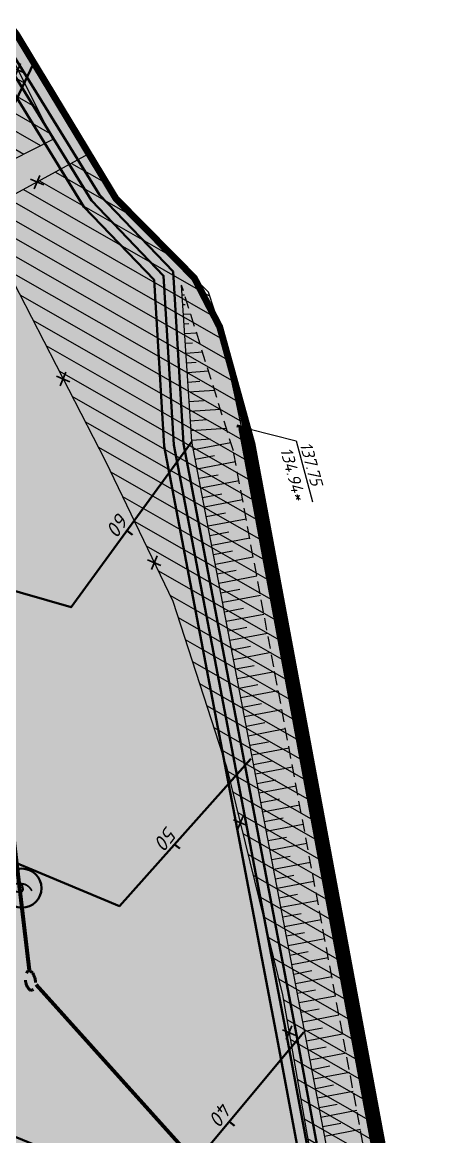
# Model space of a CAD drawing. Extents: x 9060 to 19887, y -4671 to 10703.
# Drawn here: x 10399.5 to 10443.6, y 10045.6 to 10159.7 of the extents above; entities that cross this region are included whole.
import ezdxf
from ezdxf import colors
from ezdxf.entities.mleader import LeaderData, LeaderLine
from ezdxf.enums import TextEntityAlignment as Align
from ezdxf.math import Vec2, Vec3

# ---------------------------------------------------------------- set-up
doc = ezdxf.new("R2010")
doc.units = 0
for name, pattern in [('DASHED', [0.75, 0.5, -0.25]), ('JIS_09_08', [10.75, 8, -0.55, 0.55, -0.55, 0.55, -0.55]), ('невидимая', [9.525, 6.35, -3.175]), ('осевая', [50.8, 31.75, -6.35, 6.35, -6.35]), ('Сверху', [3.96875, 2.38125, -1.5875])]:
    doc.linetypes.add(name, pattern=pattern)
for name, color, linetype, lineweight, true_color in [('-ГЕНПЛАН', 12, 'Continuous', 40, 0xbd0000), ('МГТ_ГП_ЗДАНИЯ', 12, 'Continuous', 50, 0xbd0000), ('МГТ_ГП_ОСИ', 12, 'осевая', 20, 0xbd0000)]:
    doc.layers.add(name, color=color, linetype=linetype, lineweight=lineweight, true_color=true_color)
doc.layers.add('-ОЗЕЛЕНЕНИЕ', color=22, linetype='Continuous')
doc.layers.add('СС-изменения_Зырянов', color=7, linetype='Continuous')
for name, color, linetype, lineweight in [('-ОРГ.РЕЛЬЕФА', 174, 'Continuous', 40), ('-ОТКОСЫ', 1, 'Continuous', 20), ('-СЕТИ', 250, 'Continuous', 50), ('МГТ_ГП_ГЕНПЛАН', 7, 'Continuous', 35), ('МГТ_ГП_ОРГ.РЕЛЬЕФА', 174, 'Continuous', 40), ('МГТ_ЭС', 1, 'WK', 40)]:
    doc.layers.add(name, color=color, linetype=linetype, lineweight=lineweight)
doc.styles.add('LIN', font='isocteur.ttf', dxfattribs={"oblique": 15, "height": 2.5})
doc.styles.get("Standard").update_dxf_attribs({"font": 'arial.ttf'})
doc.styles.add('ГП', font='isocpeui.ttf')
doc.styles.add('СПДС_2.0 мм', font='isocpeur.ttf', dxfattribs={"oblique": 15, "height": 1.5})
doc.linetypes.add('WK', pattern='A,13,-1,["WK",LIN,S=1,R=0,X=0,Y=-1.25],-5.5', length=19.5)
doc.linetypes.add('ЗАБОР_МЕТ_Б1М', pattern='A,1.25,[133,ltypeshp.shx,S=0.25,R=0,X=-0.25,Y=0],-0.001,[133,ltypeshp.shx,S=0.145,R=0,X=-0.145,Y=0],-0.001,[130,ltypeshp.shx,S=0.125,R=0,X=0,Y=0.4],1.25', length=2.502)
doc.linetypes.add('канализация_связевая_малая_сущ', pattern='A,5,-2,["/",Standard,S=2,R=0,X=-0.8,Y=-1],-2', length=9)
pattern_1 = [(330.2182, (10310.0955, 10233.9812), (0.788509, 1.377828), [])]

# ---------------------------------------------------------------- blocks, each defined once
blk = doc.blocks.new('нн')
at = {"layer": '-ГЕНПЛАН', "true_color": 0xffffff}
h = blk.add_hatch(color=7, dxfattribs=at)
h.dxf.hatch_style = 1
edge = h.paths.add_edge_path()
edge.add_arc((0, 0), 2, 0, 360)
at = {"layer": '-ГЕНПЛАН', "color": 7, "lineweight": 40}
blk.add_circle((0, 0), 2, dxfattribs=at)
at = {"layer": '-ГЕНПЛАН', "color": 7, "style": 'ГП'}
blk.add_attdef('НОМЕР', text='', height=2, dxfattribs=at).set_placement((0.01, 0), align=Align.MIDDLE_CENTER)
blk = doc.blocks.new('демонтаж')
at = {"layer": 'МГТ_ГП_ЗДАНИЯ', "color": 1, "lineweight": 30}
for points in [[(-0.59, 0.46), (0.59, -0.46)], [(-0.46, -0.59), (0.46, 0.59)]]:
    blk.add_lwpolyline(points, dxfattribs=at)
blk = doc.blocks.new('Крест_наш')
at = {"layer": 'МГТ_ГП_ОРГ.РЕЛЬЕФА', "lineweight": 50}
for points in [[(1.5, 0), (-1.5, 0)], [(0, -1.5), (0, 1.5)]]:
    blk.add_lwpolyline(points, dxfattribs=at)
blk = doc.blocks.new('ЭЭ_03.12.19')
at = {"layer": 'МГТ_ЭС', "color": 1}
for points in [[(10378.89, 10190.42), (10373.44, 10186.45), (10396.37, 10157.89), (10406.55, 10141.4), (10413.91, 10133.72), (10414.94, 10116.4), (10426.49, 10055.86), (10431.76, 10027.67), (10427.95, 10026.89), (10438.04, 9956.17), (10403.95, 9951.19), (10395.25, 9951.71), (10394.68, 9943.81), (10395.75, 9935.32), (10397.2, 9935.53)], [(10380.27, 10190.19), (10374.88, 10186.26), (10397.19, 10158.47), (10407.34, 10142.01), (10414.88, 10134.14), (10415.94, 10116.52), (10427.48, 10056.05), (10432.92, 10026.88), (10429.08, 10026.1), (10439.17, 9955.33), (10404, 9950.19), (10396.13, 9950.68), (10395.54, 9943.95), (10395.91, 9941.38), (10396.29, 9941.44)]]:
    blk.add_lwpolyline(points, dxfattribs=at)
at = {"layer": 'МГТ_ЭС', "color": 6}
blk.add_lwpolyline([(10375, 10183.01), (10375, 10183.01), (10375, 10183.01), (10375, 10183.01), (10395.55, 10157.31), (10405.75, 10140.78), (10412.93, 10133.29), (10413.95, 10116.28), (10425.51, 10055.67), (10430.6, 10028.45), (10426.83, 10027.68), (10426.83, 10027.68), (10426.83, 10027.68), (10426.83, 10027.68), (10426.83, 10027.68), (10426.83, 10027.68), (10426.83, 10027.68)], dxfattribs=at)
blk = doc.blocks.new('Связь_панкр._14.11.19')
at = {"layer": 'СС-изменения_Зырянов', "color": 3, "linetype": 'канализация_связевая_малая_сущ', "lineweight": 70}
for points in [[(10396.18, 10096.05), (10400.15, 10062.67)], [(10400.89, 10061.19), (10421.51, 10038.24)]]:
    blk.add_lwpolyline(points, dxfattribs=at)
at = {"layer": 'СС-изменения_Зырянов', "color": 3, "linetype": 'DASHED', "lineweight": 50, "ltscale": 3}
blk.add_ellipse((10400.29, 10061.59), major_axis=(-0.159, 0.987), ratio=0.5, dxfattribs=at)

msp = doc.modelspace()

# ---------------------------------------------------------------- hatches: boundary and pattern name
at = {"layer": '-ГЕНПЛАН', "lineweight": 15}
h = msp.add_hatch(dxfattribs=at)
h.set_pattern_fill('ANSI31', color=40, scale=0.5)
h.set_pattern_definition(pattern_1)
h.paths.add_polyline_path([(10396.88, 10158.93), (10402.58, 10147.67), (10394.15, 10143.41), (10388.46, 10154.67)])
h = msp.add_hatch(dxfattribs=at)
h.set_pattern_fill('ANSI31', color=40, scale=0.5)
h.set_pattern_definition(pattern_1)
h.paths.add_polyline_path([(10428.81, 10084.97), (10421.2, 10121.53), (10419.64, 10128.49), (10418.49, 10132.03), (10409.03, 10141.61), (10406.26, 10146.19), (10395.67, 10140.41), (10397.35, 10137.24), (10396.59, 10136.84), (10407.96, 10114.74), (10414.85, 10100.41), (10420.34, 10083.48), (10426.06, 10060.15), (10429.26, 10041.86), (10430.01, 10032.31), (10437.93, 10034.22), (10437.78, 10036.13)])
at = {"layer": '-ОЗЕЛЕНЕНИЕ', "lineweight": 30, "true_color": 0xa5bc8f, "transparency": 33554610}
h = msp.add_hatch(color=253, dxfattribs=at)
h.dxf.hatch_style = 1
h.set_gradient(color1=(165, 188, 143), color2=(165, 188, 143), tint=1, name='HEMISPHERICAL')
edge = h.paths.add_edge_path()
edge.add_line((10392.9, 10096.35), (10393.92, 10096.46))
edge.add_line((10393.92, 10096.46), (10398.08, 10057.68))
edge.add_line((10398.08, 10057.68), (10397.28, 10057.59))
edge.add_arc((10397.76, 10053.12), 4.5, 96.1369, 186.3841)
edge.add_line((10393.29, 10052.62), (10394.79, 10039.19))
edge.add_arc((10400.76, 10039.86), 6, 186.3841, 279.0311)
edge.add_line((10401.7, 10033.93), (10402.95, 10034.13))
edge.add_line((10402.95, 10034.13), (10402.54, 10036.79))
edge.add_line((10402.54, 10036.79), (10406, 10037.33))
edge.add_line((10406, 10037.33), (10406.41, 10034.67))
edge.add_line((10406.41, 10034.67), (10427.85, 10038.09))
edge.add_line((10427.85, 10038.09), (10429.87, 10024.42))
edge.add_line((10429.87, 10024.42), (10438.54, 10026.46))
edge.add_line((10438.54, 10026.46), (10421.64, 10118.09))
edge.add_line((10421.64, 10118.09), (10422.13, 10118.18))
edge.add_line((10422.13, 10118.18), (10419.64, 10128.49))
edge.add_line((10419.64, 10128.49), (10417.05, 10133.49))
edge.add_line((10417.05, 10133.49), (10409.03, 10141.61))
edge.add_line((10409.03, 10141.61), (10398.85, 10158.45))
edge.add_line((10398.85, 10158.45), (10377.04, 10185.54))
edge.add_line((10377.04, 10185.54), (10389.22, 10194.17))
edge.add_line((10389.22, 10194.17), (10344.59, 10259.84))
edge.add_line((10344.59, 10259.84), (10358.74, 10207.71))
edge.add_arc((10360.67, 10208.24), 2, 195.1866, 304.2003)
edge.add_line((10361.79, 10206.58), (10362.85, 10207.3))
edge.add_line((10362.85, 10207.3), (10361.31, 10209.57))
edge.add_line((10361.31, 10209.57), (10356.09, 10228.92))
edge.add_line((10356.09, 10228.92), (10362.04, 10232.96))
edge.add_line((10362.04, 10232.96), (10383.62, 10201.2))
edge.add_line((10383.62, 10201.2), (10372.25, 10193.47))
edge.add_line((10372.25, 10193.47), (10365.38, 10203.58))
edge.add_line((10365.38, 10203.58), (10363.67, 10202.42))
edge.add_arc((10366.48, 10198.28), 5, 124.2003, 195.1866)
edge.add_line((10361.66, 10196.97), (10388.07, 10099.64))
edge.add_arc((10392.42, 10100.82), 4.5, 195.1866, 276.1369)

# ---------------------------------------------------------------- linework, layer by layer
at = {"layer": '-ГЕНПЛАН', "color": 7, "linetype": 'ЗАБОР_МЕТ_Б1М', "lineweight": 50, "ltscale": 3}
msp.add_lwpolyline([(10422.13, 10118.18), (10419.64, 10128.49), (10417.05, 10133.49), (10409.03, 10141.61), (10398.85, 10158.45), (10377.04, 10185.54), (10389.22, 10194.17), (10336.25, 10272.1), (10301.53, 10322.23), (10301.53, 10322.23), (10295.14, 10318.5)], dxfattribs=at)
at = {"layer": '-ГЕНПЛАН', "color": 40, "lineweight": 0}
msp.add_lwpolyline([(10396.88, 10158.93), (10402.58, 10147.67), (10394.15, 10143.41), (10388.46, 10154.67), (10396.88, 10158.93)], dxfattribs=at)
msp.add_lwpolyline([(10428.81, 10084.97), (10421.2, 10121.53), (10419.64, 10128.49), (10418.49, 10132.03), (10409.03, 10141.61), (10406.26, 10146.19), (10395.67, 10140.41), (10397.35, 10137.24), (10396.59, 10136.84), (10407.96, 10114.74), (10414.85, 10100.41), (10420.34, 10083.48), (10426.06, 10060.15), (10429.26, 10041.86), (10430.01, 10032.31), (10437.93, 10034.22), (10437.78, 10036.13), (10428.81, 10084.97)], close=True, dxfattribs=at)
at = {"layer": '-ГЕНПЛАН', "color": 12, "linetype": 'Сверху', "lineweight": 40, "ltscale": 2, "true_color": 0xbd0000, "const_width": 1, "flags": 128}
msp.add_lwpolyline([(10420.03, 9937.07), (10427.17, 9936.59), (10443, 9938.94), (10430.43, 10024.04), (10439.12, 10026.08), (10422.13, 10118.18)], dxfattribs=at)
at = {"layer": '-ГЕНПЛАН', "lineweight": 30}
for points in [[(10419.95, 9937.58), (10427.09, 9937.1), (10442.43, 9939.36), (10429.87, 10024.42), (10438.54, 10026.46), (10421.64, 10118.09)], [(10420.11, 9936.57), (10427.13, 9936.09), (10443.57, 9938.52), (10430.99, 10023.66), (10439.7, 10025.7), (10422.62, 10118.28)]]:
    msp.add_lwpolyline(points, dxfattribs=at)
at = {"layer": '-ОРГ.РЕЛЬЕФА'}
for points in [[(10378.8, 10133.26), (10392.21, 10137.75), (10400.61, 10155.42)], [(10386.53, 10104.96), (10404.45, 10099.79), (10416.84, 10116.79)], [(10410.17, 10107.63), (10410.73, 10107.22)], [(10396.24, 10074.71), (10409.39, 10069.21), (10422.82, 10084.29)], [(10415.01, 10075.52), (10415.58, 10075.11)], [(10393.89, 10047.59), (10414.05, 10039.3), (10428.26, 10056.31)], [(10420.62, 10047.17), (10421.16, 10046.72)]]:
    msp.add_lwpolyline(points, dxfattribs=at)
at = {"layer": '-ОТКОСЫ'}
for p, q in [((10415.81, 10131.76, 141.05), (10416.05, 10131.77, 141.05)), ((10415.88, 10130.77, 141.05), (10416.12, 10130.78, 141.05)), ((10415.94, 10129.78, 141.05), (10416.66, 10129.82, 141.05)), ((10416.01, 10128.78, 141.05), (10416.49, 10128.82, 141.05)), ((10416.07, 10127.79, 141.05), (10417.27, 10127.87, 141.05)), ((10416.14, 10126.8, 141.05), (10416.86, 10126.85, 141.05)), ((10416.21, 10125.81, 141.05), (10417.88, 10125.92, 141.05)), ((10416.27, 10124.82, 141.05), (10417.23, 10124.88, 141.05)), ((10416.34, 10123.83, 141.05), (10418.49, 10123.97, 141.05)), ((10416.4, 10122.84, 141.05), (10417.6, 10122.92, 141.05)), ((10416.47, 10121.85, 141.05), (10419.1, 10122.02, 141.05)), ((10416.53, 10120.86, 141.05), (10417.97, 10120.95, 141.05)), ((10416.6, 10119.87, 141.05), (10419.71, 10120.07, 141.05)), ((10416.67, 10118.88, 141.05), (10418.34, 10118.99, 141.05)), ((10416.73, 10117.88, 141.05), (10420.32, 10118.12, 141.05)), ((10416.8, 10116.89, 141.05), (10418.71, 10117.02, 141.05)), ((10416.97, 10115.92, 141.05), (10420.78, 10116.64, 141.05)), ((10417.15, 10114.94, 141.05), (10419.11, 10115.31, 141.05)), ((10417.34, 10113.96, 141.05), (10421.25, 10114.71, 141.05)), ((10417.52, 10112.99, 141.05), (10419.48, 10113.36, 141.05)), ((10417.71, 10112.01, 141.05), (10421.62, 10112.76, 141.05)), ((10417.9, 10111.04, 141.05), (10419.85, 10111.41, 141.05)), ((10418.08, 10110.06, 141.05), (10421.98, 10110.81, 141.05)), ((10418.27, 10109.09, 141.05), (10420.22, 10109.46, 141.05)), ((10418.46, 10108.11, 141.05), (10422.35, 10108.85, 141.05)), ((10418.64, 10107.14, 141.05), (10420.59, 10107.51, 141.05)), ((10418.83, 10106.16, 141.05), (10422.71, 10106.9, 141.05)), ((10419.01, 10105.18, 141.05), (10420.95, 10105.56, 141.05)), ((10419.2, 10104.21, 141.05), (10423.08, 10104.95, 141.05)), ((10419.39, 10103.23, 141.05), (10421.32, 10103.6, 141.05)), ((10419.57, 10102.26, 141.05), (10423.44, 10103, 141.05)), ((10419.76, 10101.28, 141.05), (10421.69, 10101.65, 141.05)), ((10419.95, 10100.31, 141.05), (10423.81, 10101.04, 141.05)), ((10420.13, 10099.33, 141.05), (10422.06, 10099.7, 141.05)), ((10420.32, 10098.36, 141.05), (10424.17, 10099.09, 141.05)), ((10420.5, 10097.38, 141.05), (10422.43, 10097.75, 141.05)), ((10420.69, 10096.41, 141.05), (10424.54, 10097.14, 141.05)), ((10420.88, 10095.43, 141.05), (10422.8, 10095.8, 141.05)), ((10421.06, 10094.45, 141.05), (10424.9, 10095.19, 141.05)), ((10421.25, 10093.48, 141.05), (10423.17, 10093.84, 141.05)), ((10421.43, 10092.5, 141.05), (10425.27, 10093.23, 141.05)), ((10421.62, 10091.53, 141.05), (10423.53, 10091.89, 141.05)), ((10421.81, 10090.55, 141.05), (10425.63, 10091.28, 141.05)), ((10421.99, 10089.58, 141.05), (10423.9, 10089.94, 141.05)), ((10422.18, 10088.6, 141.05), (10426, 10089.33, 141.05)), ((10422.37, 10087.63, 141.05), (10424.27, 10087.99, 141.05)), ((10422.55, 10086.65, 141.05), (10426.36, 10087.38, 141.05)), ((10422.74, 10085.67, 141.05), (10424.64, 10086.04, 141.05)), ((10422.92, 10084.7, 141.05), (10426.73, 10085.42, 141.05)), ((10423.11, 10083.72, 141.05), (10425.01, 10084.09, 141.05)), ((10423.3, 10082.75, 141.05), (10427.09, 10083.47, 141.05)), ((10423.48, 10081.77, 141.05), (10425.38, 10082.13, 141.05)), ((10423.67, 10080.8, 141.05), (10427.46, 10081.52, 141.05)), ((10423.86, 10079.82, 141.05), (10425.75, 10080.18, 141.05)), ((10424.04, 10078.85, 141.05), (10427.82, 10079.57, 141.05)), ((10424.23, 10077.87, 141.05), (10426.12, 10078.23, 141.05)), ((10424.41, 10076.89, 141.05), (10428.19, 10077.61, 141.05)), ((10424.6, 10075.92, 141.05), (10426.48, 10076.28, 141.05)), ((10424.79, 10074.94, 141.05), (10428.55, 10075.66, 141.05)), ((10424.97, 10073.97, 141.05), (10426.85, 10074.33, 141.05)), ((10425.16, 10072.99, 141.05), (10428.92, 10073.71, 141.05)), ((10425.34, 10072.02, 141.05), (10427.22, 10072.38, 141.05)), ((10425.53, 10071.04, 141.05), (10429.28, 10071.76, 141.05)), ((10425.72, 10070.07, 141.05), (10427.59, 10070.42, 141.05)), ((10425.9, 10069.09, 141.05), (10429.65, 10069.8, 141.05)), ((10426.09, 10068.11, 141.05), (10427.96, 10068.47, 141.05)), ((10426.28, 10067.14, 141.05), (10430.01, 10067.85, 141.05)), ((10426.46, 10066.16, 141.05), (10428.33, 10066.52, 141.05)), ((10426.65, 10065.19, 141.05), (10430.38, 10065.9, 141.05)), ((10426.83, 10064.21, 141.05), (10428.7, 10064.57, 141.05)), ((10427.02, 10063.24, 141.05), (10430.74, 10063.95, 141.05)), ((10427.21, 10062.26, 141.05), (10429.07, 10062.62, 141.05)), ((10427.39, 10061.29, 141.05), (10431.11, 10062, 141.05)), ((10427.58, 10060.31, 141.05), (10429.43, 10060.66, 141.05)), ((10427.77, 10059.34, 141.05), (10431.47, 10060.04, 141.05)), ((10427.95, 10058.36, 141.05), (10429.8, 10058.71, 141.05)), ((10428.14, 10057.38, 141.05), (10431.84, 10058.09, 141.05)), ((10428.32, 10056.41, 141.05), (10430.17, 10056.76, 141.05)), ((10428.51, 10055.43, 141.05), (10432.2, 10056.14, 141.05)), ((10428.7, 10054.46, 141.05), (10430.54, 10054.81, 141.05)), ((10428.88, 10053.48, 141.05), (10432.57, 10054.19, 141.05)), ((10429.07, 10052.51, 141.05), (10430.91, 10052.86, 141.05)), ((10429.25, 10051.53, 141.05), (10432.93, 10052.23, 141.05)), ((10429.44, 10050.56, 141.05), (10431.28, 10050.91, 141.05)), ((10429.63, 10049.58, 141.05), (10433.3, 10050.28, 141.05)), ((10429.81, 10048.6, 141.05), (10431.65, 10048.95, 141.05)), ((10430, 10047.63, 141.05), (10433.66, 10048.33, 141.05)), ((10430.19, 10046.65, 141.05), (10432.02, 10047, 141.05)), ((10430.37, 10045.68, 141.05), (10434.03, 10046.38, 141.05))]:
    msp.add_line(p, q, dxfattribs=at)
at = {"layer": '-ОТКОСЫ', "linetype": 'невидимая', "ltscale": 0.2}
msp.add_lwpolyline([(10437.79, 10026.28), (10421.04, 10115.81), (10415.75, 10132.75)], dxfattribs=at)
at = {"layer": '-ОТКОСЫ', "elevation": 141.05}
msp.add_lwpolyline([(10434.23, 10025.45), (10416.81, 10116.76), (10415.75, 10132.75)], dxfattribs=at)

# ---------------------------------------------------------------- block references
at = {"layer": 'МГТ_ГП_ГЕНПЛАН', "color": 6, "rotation": 285.1862867417112}
for p in [(10398.99, 10154.76), (10400.97, 10143.3), (10403.63, 10123.15), (10412.95, 10104.35), (10421.75, 10077.74), (10426.74, 10056.27)]:
    msp.add_blockref('демонтаж', p, dxfattribs=at)
at = {"layer": 'МГТ_ГП_ОСИ', "transparency": 33554687}
ref = msp.add_blockref('нн', (10399.42, 10071.05), dxfattribs=dict(at, rotation=283))
ref.add_attrib('НОМЕР', '6', dxfattribs={"layer": '-ГЕНПЛАН', "color": 7, "height": 2, "rotation": 283, "style": 'ГП'}).set_placement((10399.35, 10071.34), align=Align.MIDDLE_CENTER)

# ---------------------------------------------------------------- texts
at = {"layer": '-ОРГ.РЕЛЬЕФА', "char_height": 1.5, "width": 5.4337, "attachment_point": 1, "style": 'СПДС_2.0 мм'}
for s, insert, rotation in [('\\pi1.61587;60', (10411.42, 10110.17), 235.947), ('\\pi1.61587;50', (10416.45, 10077.88), 231.6507), ('\\pi1.54087;40', (10421.93, 10049.75), 234.7597)]:
    msp.add_mtext(s, dxfattribs=dict(at, insert=insert, rotation=rotation))

# ---------------------------------------------------------------- next in the draw order: leaders
at = {"layer": '-ОРГ.РЕЛЬЕФА', "lineweight": 30, "ltscale": 0.1}
ml = msp.add_multileader_mtext('Standard', dxfattribs=at)
ml.set_content('137.75\\P{\\C7;134.94*}', color=256, style='ГП')
ml.set_leader_properties(color=7, linetype='ByLayer', lineweight=15)
ml.set_arrow_properties(name='Крест_наш')
ml.build(insert=Vec2(0, 0))
ml.multileader.update_dxf_attribs({"has_dogleg": 0, "text_left_attachment_type": 6, "text_right_attachment_type": 6, "dogleg_length": 1, "arrow_head_size": 0.5})
ctx = ml.context
ctx.base_point, ctx.char_height, ctx.arrow_head_size, ctx.landing_gap_size, ctx.plane_origin, ctx.plane_x_axis, ctx.plane_y_axis = Vec3(10427.46, 10116.82), 1.25, 0.5, 0.4, Vec3(10413.28, 10133.85), Vec3(0.262495, -0.964933), Vec3(0.964933, 0.262495)
ctx.left_attachment, ctx.right_attachment = 6, 6
notes = []
notes.append((ctx, [(0, (1, 1, 0), (10427.32, 10117.3), (0.262495, -0.964933), 0.5, [(0, [(10422.13, 10118.18)], 0, [])])]))
ctx.mtext.insert, ctx.mtext.text_direction, ctx.mtext.rotation, ctx.mtext.flow_direction = Vec3(10429.01, 10116.83), Vec3(0.262495, -0.964933), 4.977996, 5
ctx.mtext.has_bg_fill, ctx.mtext.bg_color, ctx.mtext.bg_scale_factor, ctx.mtext.bg_transparency, ctx.mtext.use_window_bg_color = 1, -1027028792, 1.5, 0, 1
for ctx, leaders in notes:
    for number, flags, end, landing, length, lines in leaders:
        leader = LeaderData()
        leader.index, (leader.has_last_leader_line, leader.has_dogleg_vector, leader.attachment_direction) = number, flags
        leader.last_leader_point, leader.dogleg_vector, leader.dogleg_length = Vec3(end), Vec3(landing), length
        for number, points, colour, breaks in lines:
            line = LeaderLine()
            line.index, line.vertices, line.color, line.breaks = number, Vec3.list(points), colors.encode_raw_color(colour), breaks
            leader.lines.append(line)
        ctx.leaders.append(leader)

# ---------------------------------------------------------------- next in the draw order: linework, layer by layer
at = {"layer": '-ГЕНПЛАН', "color": 204, "linetype": 'JIS_09_08', "lineweight": 0, "const_width": 0.7}
msp.add_lwpolyline([(10439.82, 10025.72), (10422.95, 10116.5), (10419.64, 10128.49), (10417.05, 10133.49), (10409.03, 10141.61), (10398.85, 10158.45), (10377.04, 10185.54)], dxfattribs=at)
at = {"layer": '-ГЕНПЛАН', "color": 7, "linetype": 'ЗАБОР_МЕТ_Б1М', "lineweight": 50, "ltscale": 3}
msp.add_lwpolyline([(10420.03, 9937.07), (10427.17, 9936.59), (10443, 9938.94), (10430.43, 10024.04), (10439.12, 10026.08), (10422.13, 10118.18)], dxfattribs=at)
at = {"layer": '-ГЕНПЛАН', "lineweight": 30}
msp.add_lwpolyline([(10421.64, 10118.09), (10422.62, 10118.28)], dxfattribs=at)

# ---------------------------------------------------------------- next in the draw order: block references
at = {"layer": '-СЕТИ'}
for name in ['Связь_панкр._14.11.19', 'ЭЭ_03.12.19']:
    msp.add_blockref(name, (0, 0), dxfattribs=at)

doc.saveas('drawing.dxf')
